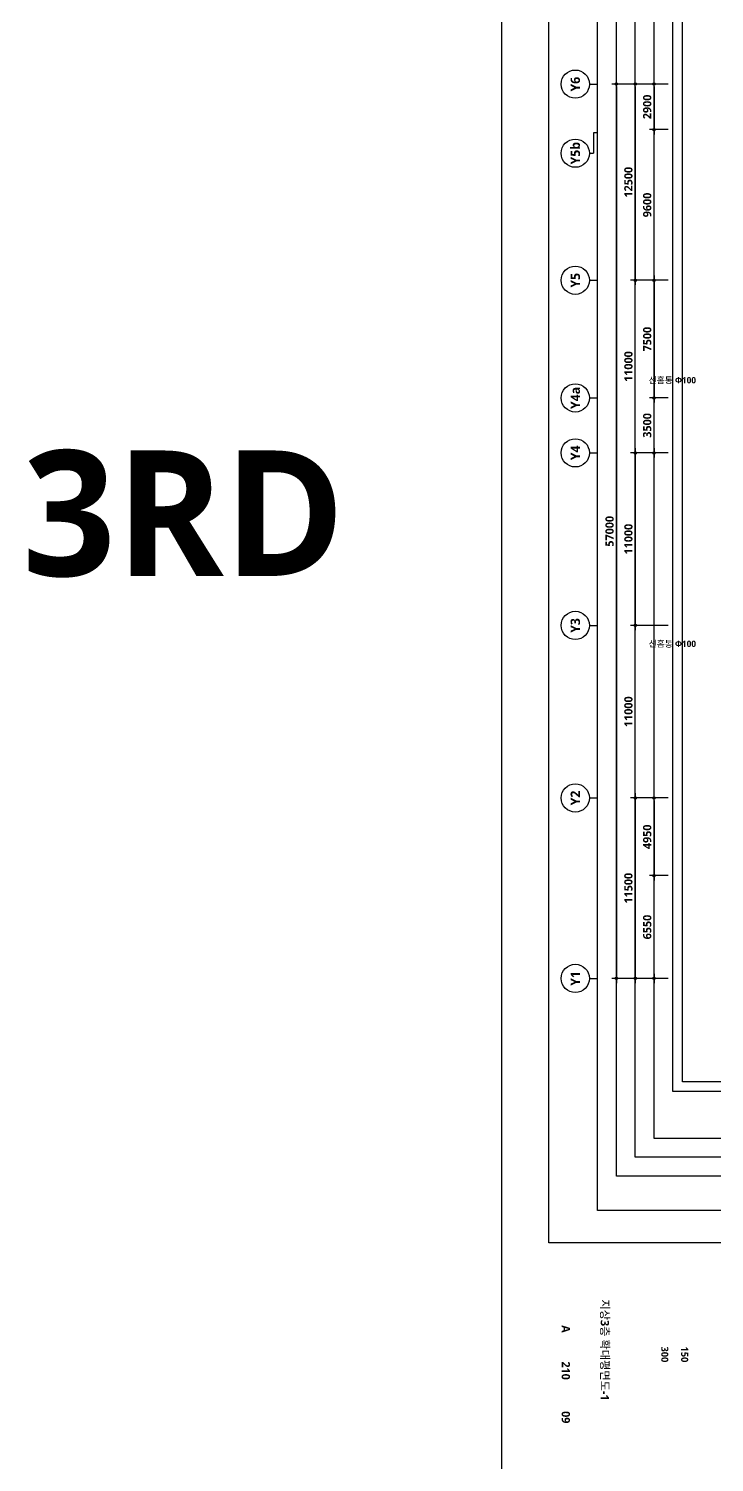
# Model space of a CAD drawing. Header units: millimetres. Extents: x -63924 to 190228206, y 0 to 456875599.
# Drawn here: x -30153 to 13557, y 506505 to 597886 of the extents above; entities that cross this region are included whole.
import ezdxf
from ezdxf.enums import TextEntityAlignment as Align

# ---------------------------------------------------------------- set-up
doc = ezdxf.new("R2010")
doc.units = ezdxf.units.MM
doc.header["$LTSCALE"] = 150
doc.header["$MEASUREMENT"] = 0
doc.header["$PDSIZE"] = -10
doc.layers.get('0').update_dxf_attribs({"linetype": 'CONTINUOUS'})
doc.layers.get('Defpoints').update_dxf_attribs({"color": 153, "linetype": 'CONTINUOUS'})
for name, color, linetype in [('A-ANNO-LEAD', 4, 'CONTINUOUS'), ('A-ANNO-TEXT1', 7, 'CONTINUOUS'), ('A-ANNO-TITL', 7, 'CONTINUOUS'), ('A-ST-AXIS-BUB', 7, 'CONTINUOUS'), ('A-ST-AXIS-DIM', 7, 'CONTINUOUS')]:
    doc.layers.add(name, color=color, linetype=linetype)
for name, color, linetype, plot in [('Defpoint', 161, 'CONTINUOUS', False), ('G(그리드1)', 185, 'CONTINUOUS', False), ('G(그리드2)', 235, 'CONTINUOUS', False)]:
    doc.layers.add(name, color=color, linetype=linetype, plot=plot)
doc.styles.add('2020음성 1차', font='')
doc.styles.add('SH_대대리576', font='')
doc.styles.get('2020음성 1차').set_extended_font_data('NanumGothic', bold=True)
doc.styles.get('SH_대대리576').set_extended_font_data('NanumGothic', bold=True)
doc.dimstyles.new('SHP 300', dxfattribs={"dimscale": 150, "dimtxt": 3.5, "dimasz": 1, "dimexe": 2, "dimexo": 2, "dimgap": 1, "dimtad": 1, "dimdec": 0, "dimzin": 0, "dimdsep": 46, "dimtxsty": 'SH_대대리576', "dimblk": 'DIMDOT', "dimcen": 0.09, "dimclrt": 3, "dimadec": 0, "dimazin": 1, "dimtfac": 1, "dimtdec": 0, "dimtix": 1, "dimtmove": 2, "dimatfit": 0, "dimldrblk": 'DIMDOT', "dimfxl": 1, "dimtolj": 1, "dimtzin": 0, "dimarcsym": 0})

# ---------------------------------------------------------------- blocks, each defined once
blk = doc.blocks.new('DIMDOT')
at = {"color": 0}
blk.add_line((-2, 0), (2, 0), dxfattribs=at)
for radius in [0.5, 0.25]:
    blk.add_circle((0, 0), radius, dxfattribs=at)
blk = doc.blocks.new('*D96')
at = {"layer": 'A-ST-AXIS-DIM', "color": 0, "lineweight": -2, "transparency": 16777216}
for p, q in [((10620, 548850), (8220, 548850)), ((8520, 548700), (8520, 537500)), ((10620, 537350), (8220, 537350))]:
    blk.add_line(p, q, dxfattribs=at)
at = {"layer": 'Defpoints', "color": 0, "transparency": 16777216}
for p in [(10920, 548850), (8520, 537350), (10920, 537350)]:
    blk.add_point(p, dxfattribs=at)
at = {"layer": 'A-ST-AXIS-DIM', "color": 0, "linetype": 'ByBlock', "lineweight": -2, "transparency": 16777216, "xscale": 150, "yscale": 150, "zscale": 150}
for p, rotation in [((8520, 548850), 90), ((8520, 537350), 270)]:
    blk.add_blockref('DIMDOT', p, dxfattribs=dict(at, rotation=rotation))
at = {"layer": 'A-ST-AXIS-DIM', "color": 3, "transparency": 16777216, "insert": (8081, 543100), "char_height": 525, "attachment_point": 5, "rotation": 90, "style": 'SH_대대리576'}
blk.add_mtext('\\A1;11500', dxfattribs=at)
blk = doc.blocks.new('*D97')
at = {"layer": 'A-ST-AXIS-DIM', "color": 0, "lineweight": -2, "transparency": 16777216}
for p, q in [((10620, 559850), (8220, 559850)), ((8520, 549000), (8520, 559700)), ((10620, 548850), (8220, 548850))]:
    blk.add_line(p, q, dxfattribs=at)
at = {"layer": 'Defpoints', "color": 0, "transparency": 16777216}
for p in [(8520, 559850), (10920, 559850), (10920, 548850)]:
    blk.add_point(p, dxfattribs=at)
at = {"layer": 'A-ST-AXIS-DIM', "color": 0, "linetype": 'ByBlock', "lineweight": -2, "transparency": 16777216, "xscale": 150, "yscale": 150, "zscale": 150}
for p, rotation in [((8520, 559850), 90), ((8520, 548850), 270)]:
    blk.add_blockref('DIMDOT', p, dxfattribs=dict(at, rotation=rotation))
at = {"layer": 'A-ST-AXIS-DIM', "color": 3, "transparency": 16777216, "insert": (8082, 554350), "char_height": 525, "attachment_point": 5, "rotation": 90, "style": 'SH_대대리576'}
blk.add_mtext('\\A1;11000', dxfattribs=at)
blk = doc.blocks.new('*D98')
at = {"layer": 'A-ST-AXIS-DIM', "color": 0, "lineweight": -2, "transparency": 16777216}
for p, q in [((10620, 570850), (8220, 570850)), ((8520, 570700), (8520, 560000)), ((10620, 559850), (8220, 559850))]:
    blk.add_line(p, q, dxfattribs=at)
at = {"layer": 'Defpoints', "color": 0, "transparency": 16777216}
for p in [(10920, 570850), (8520, 559850), (10920, 559850)]:
    blk.add_point(p, dxfattribs=at)
at = {"layer": 'A-ST-AXIS-DIM', "color": 0, "linetype": 'ByBlock', "lineweight": -2, "transparency": 16777216, "xscale": 150, "yscale": 150, "zscale": 150}
for p, rotation in [((8520, 570850), 90), ((8520, 559850), 270)]:
    blk.add_blockref('DIMDOT', p, dxfattribs=dict(at, rotation=rotation))
at = {"layer": 'A-ST-AXIS-DIM', "color": 3, "transparency": 16777216, "insert": (8082, 565350), "char_height": 525, "attachment_point": 5, "rotation": 90, "style": 'SH_대대리576'}
blk.add_mtext('\\A1;11000', dxfattribs=at)
blk = doc.blocks.new('*D99')
at = {"layer": 'A-ST-AXIS-DIM', "color": 0, "lineweight": -2, "transparency": 16777216}
for p, q in [((10620, 581850), (8220, 581850)), ((8520, 571000), (8520, 581700)), ((10620, 570850), (8220, 570850))]:
    blk.add_line(p, q, dxfattribs=at)
at = {"layer": 'Defpoints', "color": 0, "transparency": 16777216}
for p in [(8520, 581850), (10920, 581850), (10920, 570850)]:
    blk.add_point(p, dxfattribs=at)
at = {"layer": 'A-ST-AXIS-DIM', "color": 0, "linetype": 'ByBlock', "lineweight": -2, "transparency": 16777216, "xscale": 150, "yscale": 150, "zscale": 150}
for p, rotation in [((8520, 581850), 90), ((8520, 570850), 270)]:
    blk.add_blockref('DIMDOT', p, dxfattribs=dict(at, rotation=rotation))
at = {"layer": 'A-ST-AXIS-DIM', "color": 3, "transparency": 16777216, "insert": (8082, 576350), "char_height": 525, "attachment_point": 5, "rotation": 90, "style": 'SH_대대리576'}
blk.add_mtext('\\A1;11000', dxfattribs=at)
blk = doc.blocks.new('*D100')
at = {"layer": 'A-ST-AXIS-DIM', "color": 0, "lineweight": -2, "transparency": 16777216}
for p, q in [((10620, 594350), (8220, 594350)), ((8520, 594200), (8520, 582000)), ((10620, 581850), (8220, 581850))]:
    blk.add_line(p, q, dxfattribs=at)
at = {"layer": 'Defpoints', "color": 0, "transparency": 16777216}
for p in [(10920, 594350), (8520, 581850), (10920, 581850)]:
    blk.add_point(p, dxfattribs=at)
at = {"layer": 'A-ST-AXIS-DIM', "color": 0, "linetype": 'ByBlock', "lineweight": -2, "transparency": 16777216, "xscale": 150, "yscale": 150, "zscale": 150}
for p, rotation in [((8520, 594350), 90), ((8520, 581850), 270)]:
    blk.add_blockref('DIMDOT', p, dxfattribs=dict(at, rotation=rotation))
at = {"layer": 'A-ST-AXIS-DIM', "color": 3, "transparency": 16777216, "insert": (8081, 588100), "char_height": 525, "attachment_point": 5, "rotation": 90, "style": 'SH_대대리576'}
blk.add_mtext('\\A1;12500', dxfattribs=at)
blk = doc.blocks.new('*D101')
at = {"layer": 'A-ST-AXIS-DIM', "color": 0, "lineweight": -2, "transparency": 16777216}
for p, q in [((10620, 594350), (7020, 594350)), ((7320, 594200), (7320, 537500)), ((10620, 537350), (7020, 537350))]:
    blk.add_line(p, q, dxfattribs=at)
at = {"layer": 'Defpoints', "color": 0, "transparency": 16777216}
for p in [(10920, 594350), (7320, 537350), (10920, 537350)]:
    blk.add_point(p, dxfattribs=at)
at = {"layer": 'A-ST-AXIS-DIM', "color": 0, "linetype": 'ByBlock', "lineweight": -2, "transparency": 16777216, "xscale": 150, "yscale": 150, "zscale": 150}
for p, rotation in [((7320, 594350), 90), ((7320, 537350), 270)]:
    blk.add_blockref('DIMDOT', p, dxfattribs=dict(at, rotation=rotation))
at = {"layer": 'A-ST-AXIS-DIM', "color": 3, "transparency": 16777216, "insert": (6881, 565850), "char_height": 525, "attachment_point": 5, "rotation": 90, "style": 'SH_대대리576'}
blk.add_mtext('\\A1;57000', dxfattribs=at)
blk = doc.blocks.new('A-ST-AXIS-BUB-1')
at = {"layer": 'A-ST-AXIS-BUB'}
blk.add_line((0, 350), (0, 0), dxfattribs=at)
blk.add_circle((0, 950), 600, dxfattribs=at)
blk = doc.blocks.new('G$C1D72D447')
at = {"layer": 'A-ST-AXIS-BUB'}
blk.add_line((1800, 1050, -103000), (1800, 525, -103000), dxfattribs=at)
at = {"layer": 'A-ST-AXIS-BUB', "elevation": -103000}
blk.add_lwpolyline([(4400, 0), (4400, 525), (1800, 525)], dxfattribs=at)
at = {"layer": 'A-ST-AXIS-BUB'}
blk.add_circle((1800, 2850, -103000), 1800, dxfattribs=at)
blk = doc.blocks.new('*D1236')
at = {"layer": 'A-ST-AXIS-DIM', "color": 0, "lineweight": -2, "transparency": 16777216}
for p, q in [((10620, 548850), (9420, 548850)), ((9720, 548700), (9720, 544050)), ((10620, 543900), (9420, 543900))]:
    blk.add_line(p, q, dxfattribs=at)
at = {"layer": 'Defpoints', "color": 0, "transparency": 16777216}
for p in [(10920, 548850), (9720, 543900), (10920, 543900)]:
    blk.add_point(p, dxfattribs=at)
at = {"layer": 'A-ST-AXIS-DIM', "color": 0, "linetype": 'ByBlock', "lineweight": -2, "transparency": 16777216, "xscale": 150, "yscale": 150, "zscale": 150}
for p, rotation in [((9720, 548850), 90), ((9720, 543900), 270)]:
    blk.add_blockref('DIMDOT', p, dxfattribs=dict(at, rotation=rotation))
at = {"layer": 'A-ST-AXIS-DIM', "color": 3, "transparency": 16777216, "insert": (9280, 546375), "char_height": 525, "attachment_point": 5, "rotation": 90, "style": 'SH_대대리576'}
blk.add_mtext('\\A1;4950', dxfattribs=at)
blk = doc.blocks.new('*D1237')
at = {"layer": 'A-ST-AXIS-DIM', "color": 0, "lineweight": -2, "transparency": 16777216}
for p, q in [((10620, 543900), (9420, 543900)), ((9720, 537500), (9720, 543750)), ((10620, 537350), (9420, 537350))]:
    blk.add_line(p, q, dxfattribs=at)
at = {"layer": 'Defpoints', "color": 0, "transparency": 16777216}
for p in [(9720, 543900), (10920, 543900), (10920, 537350)]:
    blk.add_point(p, dxfattribs=at)
at = {"layer": 'A-ST-AXIS-DIM', "color": 0, "linetype": 'ByBlock', "lineweight": -2, "transparency": 16777216, "xscale": 150, "yscale": 150, "zscale": 150}
for p, rotation in [((9720, 543900), 90), ((9720, 537350), 270)]:
    blk.add_blockref('DIMDOT', p, dxfattribs=dict(at, rotation=rotation))
at = {"layer": 'A-ST-AXIS-DIM', "color": 3, "transparency": 16777216, "insert": (9280, 540625), "char_height": 525, "attachment_point": 5, "rotation": 90, "style": 'SH_대대리576'}
blk.add_mtext('\\A1;6550', dxfattribs=at)
blk = doc.blocks.new('*D1238')
at = {"layer": 'A-ST-AXIS-DIM', "color": 0, "lineweight": -2, "transparency": 16777216}
for p, q in [((10620, 574350), (9420, 574350)), ((9720, 571000), (9720, 574200)), ((10620, 570850), (9420, 570850))]:
    blk.add_line(p, q, dxfattribs=at)
at = {"layer": 'Defpoints', "color": 0, "transparency": 16777216}
for p in [(9720, 574350), (10920, 574350), (10920, 570850)]:
    blk.add_point(p, dxfattribs=at)
at = {"layer": 'A-ST-AXIS-DIM', "color": 0, "linetype": 'ByBlock', "lineweight": -2, "transparency": 16777216, "xscale": 150, "yscale": 150, "zscale": 150}
for p, rotation in [((9720, 574350), 90), ((9720, 570850), 270)]:
    blk.add_blockref('DIMDOT', p, dxfattribs=dict(at, rotation=rotation))
at = {"layer": 'A-ST-AXIS-DIM', "color": 3, "transparency": 16777216, "insert": (9280, 572600), "char_height": 525, "attachment_point": 5, "rotation": 90, "style": 'SH_대대리576'}
blk.add_mtext('\\A1;3500', dxfattribs=at)
blk = doc.blocks.new('*D1239')
at = {"layer": 'A-ST-AXIS-DIM', "color": 0, "lineweight": -2, "transparency": 16777216}
for p, q in [((10620, 581850), (9420, 581850)), ((9720, 581700), (9720, 574500)), ((10620, 574350), (9420, 574350))]:
    blk.add_line(p, q, dxfattribs=at)
at = {"layer": 'Defpoints', "color": 0, "transparency": 16777216}
for p in [(10920, 581850), (9720, 574350), (10920, 574350)]:
    blk.add_point(p, dxfattribs=at)
at = {"layer": 'A-ST-AXIS-DIM', "color": 0, "linetype": 'ByBlock', "lineweight": -2, "transparency": 16777216, "xscale": 150, "yscale": 150, "zscale": 150}
for p, rotation in [((9720, 581850), 90), ((9720, 574350), 270)]:
    blk.add_blockref('DIMDOT', p, dxfattribs=dict(at, rotation=rotation))
at = {"layer": 'A-ST-AXIS-DIM', "color": 3, "transparency": 16777216, "insert": (9281, 578100), "char_height": 525, "attachment_point": 5, "rotation": 90, "style": 'SH_대대리576'}
blk.add_mtext('\\A1;7500', dxfattribs=at)
blk = doc.blocks.new('*D1240')
at = {"layer": 'A-ST-AXIS-DIM', "color": 0, "lineweight": -2, "transparency": 16777216}
for p, q in [((10620, 591450), (9420, 591450)), ((9720, 582000), (9720, 591300)), ((10620, 581850), (9420, 581850))]:
    blk.add_line(p, q, dxfattribs=at)
at = {"layer": 'Defpoints', "color": 0, "transparency": 16777216}
for p in [(9720, 591450), (10920, 591450), (10920, 581850)]:
    blk.add_point(p, dxfattribs=at)
at = {"layer": 'A-ST-AXIS-DIM', "color": 0, "linetype": 'ByBlock', "lineweight": -2, "transparency": 16777216, "xscale": 150, "yscale": 150, "zscale": 150}
for p, rotation in [((9720, 591450), 90), ((9720, 581850), 270)]:
    blk.add_blockref('DIMDOT', p, dxfattribs=dict(at, rotation=rotation))
at = {"layer": 'A-ST-AXIS-DIM', "color": 3, "transparency": 16777216, "insert": (9280, 586650), "char_height": 525, "attachment_point": 5, "rotation": 90, "style": 'SH_대대리576'}
blk.add_mtext('\\A1;9600', dxfattribs=at)
blk = doc.blocks.new('*D1241')
at = {"layer": 'A-ST-AXIS-DIM', "color": 0, "lineweight": -2, "transparency": 16777216}
for p, q in [((10620, 594350), (9420, 594350)), ((9720, 594200), (9720, 591600)), ((10620, 591450), (9420, 591450))]:
    blk.add_line(p, q, dxfattribs=at)
at = {"layer": 'Defpoints', "color": 0, "transparency": 16777216}
for p in [(10920, 594350), (9720, 591450), (10920, 591450)]:
    blk.add_point(p, dxfattribs=at)
at = {"layer": 'A-ST-AXIS-DIM', "color": 0, "linetype": 'ByBlock', "lineweight": -2, "transparency": 16777216, "xscale": 150, "yscale": 150, "zscale": 150}
for p, rotation in [((9720, 594350), 90), ((9720, 591450), 270)]:
    blk.add_blockref('DIMDOT', p, dxfattribs=dict(at, rotation=rotation))
at = {"layer": 'A-ST-AXIS-DIM', "color": 3, "transparency": 16777216, "insert": (9280, 592900), "char_height": 525, "attachment_point": 5, "rotation": 90, "style": 'SH_대대리576'}
blk.add_mtext('\\A1;2900', dxfattribs=at)

msp = doc.modelspace()

# ---------------------------------------------------------------- linework, layer by layer
at = {"layer": 'A-ANNO-LEAD'}
for points in [[(13445, 574425, 0, 100, 0), (13295, 574684.8, 0, 0, 0), (12836.3, 575479.2, 0, 0, 0), (12390.9, 575479.2, 0, 0, 0)], [(13445, 557625, 0, 100, 0), (13295, 557884.8, 0, 0, 0), (12836.3, 558679.2, 0, 0, 0), (12390.9, 558679.2, 0, 0, 0)]]:
    msp.add_lwpolyline(points, format="xyseb", dxfattribs=at)
at = {"layer": 'Defpoint'}
for points in [[(0, 504000), (89100, 504000), (89100, 630000), (0, 630000)], [(3000, 627000), (86100, 627000), (86100, 520500), (3000, 520500)]]:
    msp.add_lwpolyline(points, close=True, dxfattribs=at)
at = {"layer": 'G(그리드1)'}
for points in [[(6120, 623950), (84920, 623950), (84920, 522550), (6120, 522550)], [(7320, 622750), (83720, 622750), (83720, 524750), (7320, 524750)], [(8520, 621550), (82520, 621550), (82520, 525950), (8520, 525950)], [(9720, 620350), (81320, 620350), (81320, 527150), (9720, 527150)], [(10920, 617350), (80120, 617350), (80120, 530150), (10920, 530150)]]:
    msp.add_lwpolyline(points, close=True, dxfattribs=at)
at = {"layer": 'G(그리드2)'}
msp.add_lwpolyline([(11520, 616750), (79520, 616750), (79520, 530750), (11520, 530750)], close=True, dxfattribs=at)

# ---------------------------------------------------------------- block references
at = {"xscale": 0.5, "yscale": 0.5, "zscale": 0.5, "rotation": 90.00000000000006}
msp.add_blockref('G$C1D72D447', (6120, 589050), dxfattribs=at)
at = {"layer": 'A-ST-AXIS-BUB', "xscale": 1.5, "yscale": 1.5, "zscale": 1.5, "rotation": 90}
for p in [(6120, 594350), (6120, 581850), (6120, 574350), (6120, 570850), (6120, 559850), (6120, 548850), (6120, 537350)]:
    msp.add_blockref('A-ST-AXIS-BUB-1', p, dxfattribs=at)

# ---------------------------------------------------------------- texts
at = {"layer": 'A-ANNO-TEXT1', "style": 'SH_대대리576'}
for s, p in [('Y6', (4695, 594350)), ('Y5b', (4695, 589950)), ('Y5', (4695, 581850)), ('Y4a', (4695, 574350)), ('Y4', (4695, 570850)), ('Y3', (4695, 559850)), ('Y2', (4695, 548850)), ('Y1', (4695, 537350))]:
    msp.add_text(s, height=600, rotation=90, dxfattribs=at).set_placement(p, align=Align.MIDDLE_CENTER)
at = {"layer": 'A-ANNO-TEXT1', "style": '2020음성 1차'}
for p in [(12390.9, 575479.2), (12390.9, 558679.2)]:
    msp.add_text('선홈통 Φ100', height=400, dxfattribs=at).set_placement(p, align=Align.MIDDLE_RIGHT)
at = {"layer": 'A-ANNO-TITL', "style": 'SH_대대리576'}
for s, height, p in [('지상3층 확대평면도-1', 525, (6595.9, 513664.9)), ('A', 525, (4090.6, 515006.2)), ('300', 450, (10400.1, 513382.2)), ('150', 450, (11666.7, 513382.2)), ('210', 525, (4090.6, 512349.6)), ('09', 525, (4090.6, 509376.4))]:
    msp.add_text(s, height=height, rotation=270, dxfattribs=at).set_placement(p, align=Align.MIDDLE)
at = {"layer": 'Defpoint', "style": 'SH_대대리576'}
msp.add_text('3RD', height=8000, dxfattribs=at).set_placement((-10000, 567000), align=Align.MIDDLE_RIGHT)

# ---------------------------------------------------------------- dimensions: what is measured, and where the dimension line sits
at = {"layer": 'A-ST-AXIS-DIM'}
for base, p1, p2, angle, picture, middle in [((7320, 537350), (10920, 594350), (10920, 537350), 90, '*D101', (6881.4, 565850)), ((8520, 581850), (10920, 594350), (10920, 581850), 90, '*D100', (8080.7, 588100)), ((9720, 591450), (10920, 594350), (10920, 591450), 90, '*D1241', (9280.3, 592900)), ((9720, 591450), (10920, 581850), (10920, 591450), 270, '*D1240', (9280.3, 586650)), ((8520, 581850), (10920, 570850), (10920, 581850), 270, '*D99', (8082.1, 576350)), ((9720, 574350), (10920, 581850), (10920, 574350), 90, '*D1239', (9281.4, 578100)), ((9720, 574350), (10920, 570850), (10920, 574350), 270, '*D1238', (9280.3, 572600)), ((8520, 559850), (10920, 570850), (10920, 559850), 90, '*D98', (8082.1, 565350)), ((8520, 559850), (10920, 548850), (10920, 559850), 270, '*D97', (8082.1, 554350)), ((8520, 537350), (10920, 548850), (10920, 537350), 90, '*D96', (8081.4, 543100)), ((9720, 543900), (10920, 548850), (10920, 543900), 90, '*D1236', (9280.3, 546375)), ((9720, 543900), (10920, 537350), (10920, 543900), 270, '*D1237', (9280.3, 540625))]:
    dim = msp.add_linear_dim(base=base, p1=p1, p2=p2, angle=angle, dimstyle='SHP 300', override={"dimtxsty": 'SH_대대리576', "dimldrblk": 'DIMDOT'}, dxfattribs=at)
    dim.commit()
    dim.dimension.update_dxf_attribs({"geometry": picture, "text_midpoint": middle})

doc.saveas('drawing.dxf')
